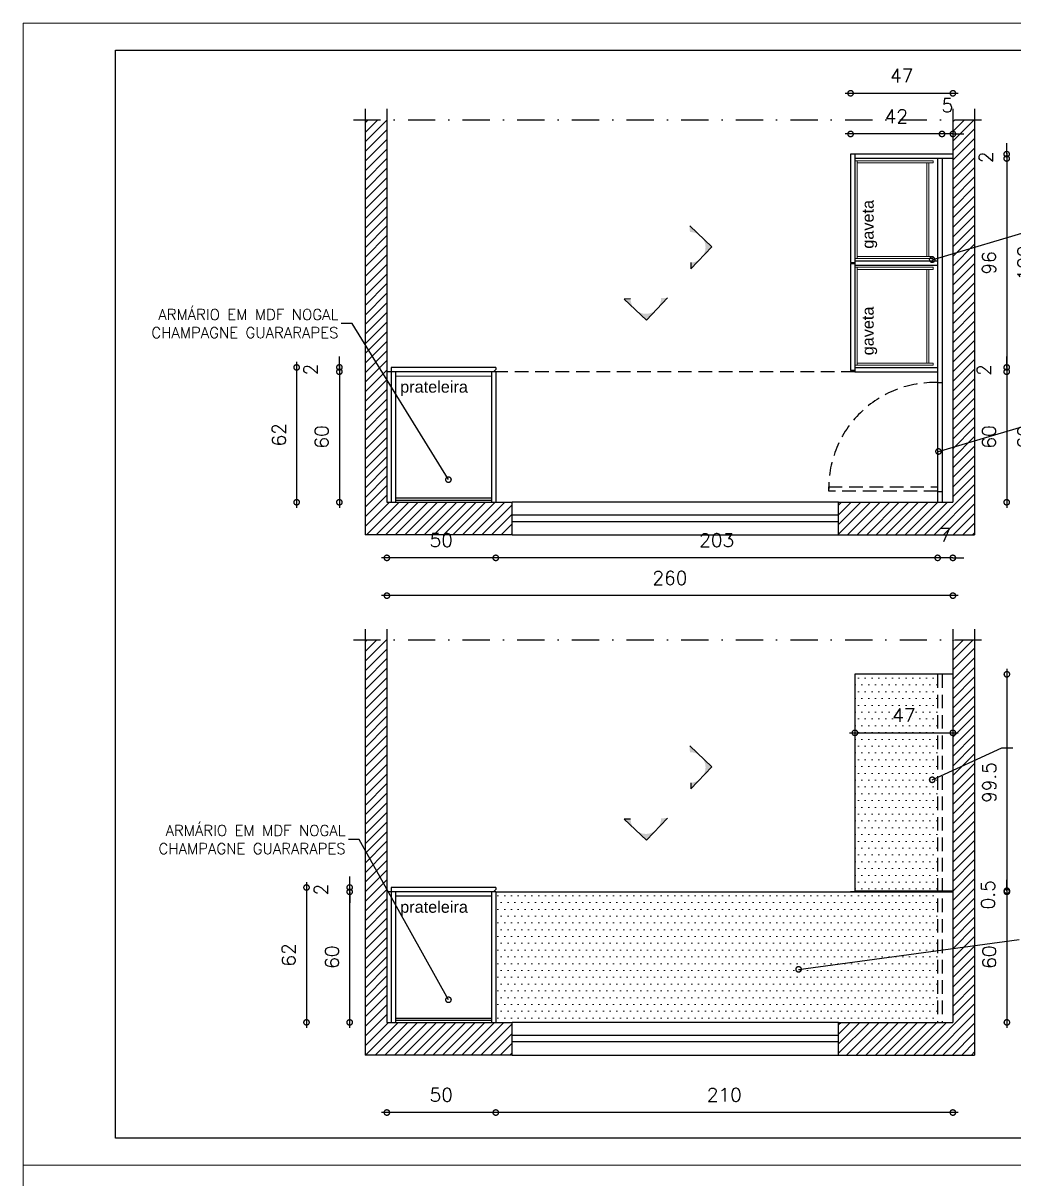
# Model space of a CAD drawing. Extents: x 126968 to 132038, y -1805 to 3860.
# Drawn here: x 129068 to 129523, y 289 to 820 of the extents above; entities that cross this region are included whole.
import ezdxf

# ---------------------------------------------------------------- set-up
doc = ezdxf.new("R2010")
doc.units = 0
doc.header["$MEASUREMENT"] = 0
doc.header["$PDMODE"] = 3
doc.linetypes.add('DASHDOT', pattern=[1, 0.5, -0.25, 0, -0.25])
doc.linetypes.add('HIDDEN', pattern=[0.375, 0.25, -0.125])
doc.layers.get('0').update_dxf_attribs({"linetype": 'CONTINUOUS'})
doc.layers.get('Defpoints').update_dxf_attribs({"linetype": 'CONTINUOUS'})
for name, color, linetype, lineweight in [('COTA', 8, 'CONTINUOUS', 5), ('PENA 02', 2, 'CONTINUOUS', 9), ('PENA 03', 3, 'CONTINUOUS', 15), ('PENA 05', 5, 'CONTINUOUS', 25)]:
    doc.layers.add(name, color=color, linetype=linetype, lineweight=lineweight)
for name, color, linetype in [('PENA02', 2, 'CONTINUOUS'), ('PENA03', 3, 'CONTINUOUS'), ('PENA04', 4, 'CONTINUOUS'), ('PENA06', 6, 'CONTINUOUS')]:
    doc.layers.add(name, color=color, linetype=linetype)
doc.layers.add('PROJEÇÃO', color=1, linetype='HIDDEN', transparency=0.51)
doc.styles.add('Arial', font='arial.ttf', dxfattribs={"height": 0.3125})
doc.styles.get("Standard").update_dxf_attribs({"font": 'romans.shx'})
doc.dimstyles.new('cota 25-5', dxfattribs={"dimscale": 25, "dimtxt": 0.2, "dimasz": 0.2, "dimexe": 0.1, "dimexo": 0.1, "dimgap": 0.05, "dimtad": 1, "dimdec": 1, "dimlfac": 0.2, "dimrnd": 0.2, "dimzin": 12, "dimdsep": 46, "dimtxsty": 'Standard', "dimblk": 'DOTSMALL', "dimcen": 0.5, "dimdle": 0.1, "dimclrd": 1, "dimclre": 1, "dimclrt": 2, "dimadec": 0, "dimazin": 0, "dimtfac": 1, "dimtdec": 1, "dimtix": 1, "dimtmove": 2, "dimatfit": 3, "dimldrblk": 'DOTSMALL', "dimfxl": 1, "dimtvp": 0.5, "dimtolj": 1, "dimtzin": 0, "dimarcsym": 0})
doc.dimstyles.new('COTAS_1_25', dxfattribs={"dimscale": 25, "dimtxt": 0.25, "dimasz": 0.2, "dimexe": 0.1, "dimexo": 0.2, "dimgap": 0.2, "dimtad": 1, "dimdsep": 46, "dimtxsty": 'Standard', "dimblk1": 'DOTSMALL', "dimblk2": 'DOTSMALL', "dimsah": 1, "dimcen": 0.1, "dimdle": 0.1, "dimse1": 1, "dimse2": 1, "dimclrt": 2, "dimadec": 0, "dimazin": 0, "dimtfac": 1, "dimtmove": 2, "dimatfit": 3, "dimldrblk": 'DOTSMALL', "dimfxl": 1, "dimtolj": 1, "dimtzin": 0, "dimarcsym": 0})

# ---------------------------------------------------------------- blocks, each defined once
blk = doc.blocks.new('_DOTSMALL')
at = {"color": 0, "linetype": 'ByBlock', "const_width": 0.5}
blk.add_lwpolyline([(-0.0625, 0, 1), (0.0625, 0, 1)], format="xyb", close=True, dxfattribs=at)
blk = doc.blocks.new('*D108')
at = {"layer": 'COTA', "color": 0, "lineweight": -2, "transparency": 16777216}
for p, q in [((129519.57, 759.56), (129519.57, 764.56)), ((129519.57, 759.56), (129519.57, 757.56)), ((129519.57, 757.56), (129519.57, 752.56))]:
    blk.add_line(p, q, dxfattribs=at)
at = {"layer": 'Defpoints', "color": 0, "transparency": 16777216}
for p in [(129494.85, 759.56), (129494.85, 757.56), (129519.57, 757.56)]:
    blk.add_point(p, dxfattribs=at)
at = {"layer": 'COTA', "color": 0, "lineweight": -2, "transparency": 16777216, "xscale": 5, "yscale": 5, "zscale": 5}
for p, rotation in [((129519.57, 759.56), 270), ((129519.57, 757.56), 90)]:
    blk.add_blockref('_DOTSMALL', p, dxfattribs=dict(at, rotation=rotation))
at = {"layer": 'COTA', "color": 2, "transparency": 16777216, "insert": (129510.04, 758.15), "char_height": 6.25, "attachment_point": 5, "rotation": 90}
blk.add_mtext('\\A1;2', dxfattribs=at)
blk = doc.blocks.new('*D109')
at = {"layer": 'COTA', "color": 0, "lineweight": -2, "transparency": 16777216}
blk.add_line((129519.57, 760.06), (129519.57, 659.06), dxfattribs=at)
at = {"layer": 'Defpoints', "color": 0, "transparency": 16777216}
for p in [(129494.85, 757.56), (129487.85, 661.56), (129519.57, 661.56)]:
    blk.add_point(p, dxfattribs=at)
at = {"layer": 'COTA', "color": 0, "lineweight": -2, "transparency": 16777216, "xscale": 5, "yscale": 5, "zscale": 5}
for p, rotation in [((129519.57, 757.56), 90), ((129519.57, 661.56), 270)]:
    blk.add_blockref('_DOTSMALL', p, dxfattribs=dict(at, rotation=rotation))
at = {"layer": 'COTA', "color": 2, "transparency": 16777216, "insert": (129511.44, 709.56), "char_height": 6.25, "attachment_point": 5, "rotation": 90}
blk.add_mtext('\\A1;96', dxfattribs=at)
blk = doc.blocks.new('*D110')
at = {"layer": 'COTA', "color": 0, "lineweight": -2, "transparency": 16777216}
for p, q in [((129519.57, 661.56), (129519.57, 666.56)), ((129519.57, 661.56), (129519.57, 659.56)), ((129519.57, 659.56), (129519.57, 654.56))]:
    blk.add_line(p, q, dxfattribs=at)
at = {"layer": 'Defpoints', "color": 0, "transparency": 16777216}
for p in [(129487.85, 661.56), (129487.85, 659.56), (129519.57, 659.56)]:
    blk.add_point(p, dxfattribs=at)
at = {"layer": 'COTA', "color": 0, "lineweight": -2, "transparency": 16777216, "xscale": 5, "yscale": 5, "zscale": 5}
for p, rotation in [((129519.57, 661.56), 270), ((129519.57, 659.56), 90)]:
    blk.add_blockref('_DOTSMALL', p, dxfattribs=dict(at, rotation=rotation))
at = {"layer": 'COTA', "color": 2, "transparency": 16777216, "insert": (129509.17, 660.31), "char_height": 6.25, "attachment_point": 5, "rotation": 90}
blk.add_mtext('\\A1;2', dxfattribs=at)
blk = doc.blocks.new('*D111')
at = {"layer": 'COTA', "color": 0, "lineweight": -2, "transparency": 16777216}
blk.add_line((129519.57, 662.06), (129519.57, 597.06), dxfattribs=at)
at = {"layer": 'Defpoints', "color": 0, "transparency": 16777216}
for p in [(129487.85, 659.56), (129489.85, 599.56), (129519.57, 599.56)]:
    blk.add_point(p, dxfattribs=at)
at = {"layer": 'COTA', "color": 0, "lineweight": -2, "transparency": 16777216, "xscale": 5, "yscale": 5, "zscale": 5}
for p, rotation in [((129519.57, 659.56), 90), ((129519.57, 599.56), 270)]:
    blk.add_blockref('_DOTSMALL', p, dxfattribs=dict(at, rotation=rotation))
at = {"layer": 'COTA', "color": 2, "transparency": 16777216, "insert": (129511.44, 629.56), "char_height": 6.25, "attachment_point": 5, "rotation": 90}
blk.add_mtext('\\A1;60', dxfattribs=at)
blk = doc.blocks.new('*D112')
at = {"layer": 'COTA', "color": 0, "lineweight": -2, "transparency": 16777216}
blk.add_line((129535.86, 762.06), (129535.86, 657.06), dxfattribs=at)
at = {"layer": 'Defpoints', "color": 0, "transparency": 16777216}
for p in [(129494.85, 759.56), (129487.85, 659.56), (129535.86, 659.56)]:
    blk.add_point(p, dxfattribs=at)
at = {"layer": 'COTA', "color": 0, "lineweight": -2, "transparency": 16777216, "xscale": 5, "yscale": 5, "zscale": 5}
for p, rotation in [((129535.86, 759.56), 90), ((129535.86, 659.56), 270)]:
    blk.add_blockref('_DOTSMALL', p, dxfattribs=dict(at, rotation=rotation))
at = {"layer": 'COTA', "color": 2, "transparency": 16777216, "insert": (129527.73, 709.56), "char_height": 6.25, "attachment_point": 5, "rotation": 90}
blk.add_mtext('\\A1;100', dxfattribs=at)
blk = doc.blocks.new('*D113')
at = {"layer": 'COTA', "color": 0, "lineweight": -2, "transparency": 16777216}
blk.add_line((129535.86, 662.06), (129535.86, 597.06), dxfattribs=at)
at = {"layer": 'Defpoints', "color": 0, "transparency": 16777216}
for p in [(129487.85, 659.56), (129494.85, 599.56), (129535.86, 599.56)]:
    blk.add_point(p, dxfattribs=at)
at = {"layer": 'COTA', "color": 0, "lineweight": -2, "transparency": 16777216, "xscale": 5, "yscale": 5, "zscale": 5}
for p, rotation in [((129535.86, 659.56), 90), ((129535.86, 599.56), 270)]:
    blk.add_blockref('_DOTSMALL', p, dxfattribs=dict(at, rotation=rotation))
at = {"layer": 'COTA', "color": 2, "transparency": 16777216, "insert": (129527.73, 629.56), "char_height": 6.25, "attachment_point": 5, "rotation": 90}
blk.add_mtext('\\A1;60', dxfattribs=at)
blk = doc.blocks.new('*D114')
at = {"layer": 'COTA', "color": 0, "lineweight": -2, "transparency": 16777216}
for p, q in [((129487.85, 574), (129482.85, 574)), ((129494.85, 574), (129487.85, 574)), ((129494.85, 574), (129499.85, 574))]:
    blk.add_line(p, q, dxfattribs=at)
at = {"layer": 'Defpoints', "color": 0, "transparency": 16777216}
for p in [(129487.85, 599.56), (129494.85, 599.56), (129487.85, 574)]:
    blk.add_point(p, dxfattribs=at)
at = {"layer": 'COTA', "color": 0, "lineweight": -2, "transparency": 16777216, "xscale": 5, "yscale": 5, "zscale": 5}
blk.add_blockref('_DOTSMALL', (129487.85, 574), dxfattribs=at)
at = {"layer": 'COTA', "color": 0, "lineweight": -2, "transparency": 16777216, "xscale": 5, "yscale": 5, "zscale": 5, "rotation": 180}
blk.add_blockref('_DOTSMALL', (129494.85, 574), dxfattribs=at)
at = {"layer": 'COTA', "color": 2, "transparency": 16777216, "insert": (129491.35, 584.56), "char_height": 6.25, "attachment_point": 5}
blk.add_mtext('\\A1;7', dxfattribs=at)
blk = doc.blocks.new('*D115')
at = {"layer": 'COTA', "color": 0, "lineweight": -2, "transparency": 16777216}
blk.add_line((129490.35, 574), (129282.35, 574), dxfattribs=at)
at = {"layer": 'Defpoints', "color": 0, "transparency": 16777216}
for p in [(129284.85, 599.56), (129487.85, 599.56), (129284.85, 574)]:
    blk.add_point(p, dxfattribs=at)
at = {"layer": 'COTA', "color": 0, "lineweight": -2, "transparency": 16777216, "xscale": 5, "yscale": 5, "zscale": 5, "rotation": 180}
blk.add_blockref('_DOTSMALL', (129284.85, 574), dxfattribs=at)
at = {"layer": 'COTA', "color": 0, "lineweight": -2, "transparency": 16777216, "xscale": 5, "yscale": 5, "zscale": 5}
blk.add_blockref('_DOTSMALL', (129487.85, 574), dxfattribs=at)
at = {"layer": 'COTA', "color": 2, "transparency": 16777216, "insert": (129386.35, 582.13), "char_height": 6.25, "attachment_point": 5}
blk.add_mtext('\\A1;203', dxfattribs=at)
blk = doc.blocks.new('*D116')
at = {"layer": 'COTA', "color": 0, "lineweight": -2, "transparency": 16777216}
blk.add_line((129287.35, 574), (129232.35, 574), dxfattribs=at)
at = {"layer": 'Defpoints', "color": 0, "transparency": 16777216}
for p in [(129234.85, 599.56), (129284.85, 599.56), (129234.85, 574)]:
    blk.add_point(p, dxfattribs=at)
at = {"layer": 'COTA', "color": 0, "lineweight": -2, "transparency": 16777216, "xscale": 5, "yscale": 5, "zscale": 5, "rotation": 180}
blk.add_blockref('_DOTSMALL', (129234.85, 574), dxfattribs=at)
at = {"layer": 'COTA', "color": 0, "lineweight": -2, "transparency": 16777216, "xscale": 5, "yscale": 5, "zscale": 5}
blk.add_blockref('_DOTSMALL', (129284.85, 574), dxfattribs=at)
at = {"layer": 'COTA', "color": 2, "transparency": 16777216, "insert": (129259.85, 582.13), "char_height": 6.25, "attachment_point": 5}
blk.add_mtext('\\A1;50', dxfattribs=at)
blk = doc.blocks.new('*D117')
at = {"layer": 'COTA', "color": 0, "lineweight": -2, "transparency": 16777216}
blk.add_line((129497.35, 556.63), (129232.35, 556.63), dxfattribs=at)
at = {"layer": 'Defpoints', "color": 0, "transparency": 16777216}
for p in [(129234.85, 599.56), (129494.85, 599.56), (129234.85, 556.63)]:
    blk.add_point(p, dxfattribs=at)
at = {"layer": 'COTA', "color": 0, "lineweight": -2, "transparency": 16777216, "xscale": 5, "yscale": 5, "zscale": 5, "rotation": 180}
blk.add_blockref('_DOTSMALL', (129234.85, 556.63), dxfattribs=at)
at = {"layer": 'COTA', "color": 0, "lineweight": -2, "transparency": 16777216, "xscale": 5, "yscale": 5, "zscale": 5}
blk.add_blockref('_DOTSMALL', (129494.85, 556.63), dxfattribs=at)
at = {"layer": 'COTA', "color": 2, "transparency": 16777216, "insert": (129364.85, 564.75), "char_height": 6.25, "attachment_point": 5}
blk.add_mtext('\\A1;260', dxfattribs=at)
blk = doc.blocks.new('*D118')
at = {"layer": 'COTA', "color": 0, "lineweight": -2, "transparency": 16777216}
blk.add_line((129519.65, 522.99), (129519.65, 418.49), dxfattribs=at)
at = {"layer": 'Defpoints', "color": 0, "transparency": 16777216}
for p in [(129494.85, 520.49), (129494.85, 420.99), (129519.65, 420.99)]:
    blk.add_point(p, dxfattribs=at)
at = {"layer": 'COTA', "color": 0, "lineweight": -2, "transparency": 16777216, "xscale": 5, "yscale": 5, "zscale": 5}
for p, rotation in [((129519.65, 520.49), 90), ((129519.65, 420.99), 270)]:
    blk.add_blockref('_DOTSMALL', p, dxfattribs=dict(at, rotation=rotation))
at = {"layer": 'COTA', "color": 2, "transparency": 16777216, "insert": (129511.53, 470.74), "char_height": 6.25, "attachment_point": 5, "rotation": 90}
blk.add_mtext('\\A1;99.5', dxfattribs=at)
blk = doc.blocks.new('*D119')
at = {"layer": 'COTA', "color": 0, "lineweight": -2, "transparency": 16777216}
for p, q in [((129519.65, 420.99), (129519.65, 425.99)), ((129519.65, 420.99), (129519.65, 420.49)), ((129519.65, 420.49), (129519.65, 415.49))]:
    blk.add_line(p, q, dxfattribs=at)
at = {"layer": 'Defpoints', "color": 0, "transparency": 16777216}
for p in [(129494.85, 420.99), (129494.85, 420.49), (129519.65, 420.49)]:
    blk.add_point(p, dxfattribs=at)
at = {"layer": 'COTA', "color": 0, "lineweight": -2, "transparency": 16777216, "xscale": 5, "yscale": 5, "zscale": 5}
for p, rotation in [((129519.65, 420.99), 270), ((129519.65, 420.49), 90)]:
    blk.add_blockref('_DOTSMALL', p, dxfattribs=dict(at, rotation=rotation))
at = {"layer": 'COTA', "color": 2, "transparency": 16777216, "insert": (129511.03, 419.14), "char_height": 6.25, "attachment_point": 5, "rotation": 90}
blk.add_mtext('\\A1;0.5', dxfattribs=at)
blk = doc.blocks.new('*D120')
at = {"layer": 'COTA', "color": 0, "lineweight": -2, "transparency": 16777216}
blk.add_line((129519.65, 422.99), (129519.65, 357.99), dxfattribs=at)
at = {"layer": 'Defpoints', "color": 0, "transparency": 16777216}
for p in [(129494.85, 420.49), (129494.85, 360.49), (129519.65, 360.49)]:
    blk.add_point(p, dxfattribs=at)
at = {"layer": 'COTA', "color": 0, "lineweight": -2, "transparency": 16777216, "xscale": 5, "yscale": 5, "zscale": 5}
for p, rotation in [((129519.65, 420.49), 90), ((129519.65, 360.49), 270)]:
    blk.add_blockref('_DOTSMALL', p, dxfattribs=dict(at, rotation=rotation))
at = {"layer": 'COTA', "color": 2, "transparency": 16777216, "insert": (129511.53, 390.49), "char_height": 6.25, "attachment_point": 5, "rotation": 90}
blk.add_mtext('\\A1;60', dxfattribs=at)
blk = doc.blocks.new('*D121')
at = {"layer": 'COTA', "color": 0, "lineweight": -2, "transparency": 16777216}
blk.add_line((129497.35, 319.05), (129282.35, 319.05), dxfattribs=at)
at = {"layer": 'Defpoints', "color": 0, "transparency": 16777216}
for p in [(129284.85, 360.49), (129494.85, 360.49), (129284.85, 319.05)]:
    blk.add_point(p, dxfattribs=at)
at = {"layer": 'COTA', "color": 0, "lineweight": -2, "transparency": 16777216, "xscale": 5, "yscale": 5, "zscale": 5, "rotation": 180}
blk.add_blockref('_DOTSMALL', (129284.85, 319.05), dxfattribs=at)
at = {"layer": 'COTA', "color": 0, "lineweight": -2, "transparency": 16777216, "xscale": 5, "yscale": 5, "zscale": 5}
blk.add_blockref('_DOTSMALL', (129494.85, 319.05), dxfattribs=at)
at = {"layer": 'COTA', "color": 2, "transparency": 16777216, "insert": (129389.85, 327.18), "char_height": 6.25, "attachment_point": 5}
blk.add_mtext('\\A1;210', dxfattribs=at)
blk = doc.blocks.new('*D122')
at = {"layer": 'COTA', "color": 0, "lineweight": -2, "transparency": 16777216}
blk.add_line((129287.35, 319.05), (129232.35, 319.05), dxfattribs=at)
at = {"layer": 'Defpoints', "color": 0, "transparency": 16777216}
for p in [(129234.85, 360.49), (129284.85, 360.49), (129234.85, 319.05)]:
    blk.add_point(p, dxfattribs=at)
at = {"layer": 'COTA', "color": 0, "lineweight": -2, "transparency": 16777216, "xscale": 5, "yscale": 5, "zscale": 5, "rotation": 180}
blk.add_blockref('_DOTSMALL', (129234.85, 319.05), dxfattribs=at)
at = {"layer": 'COTA', "color": 0, "lineweight": -2, "transparency": 16777216, "xscale": 5, "yscale": 5, "zscale": 5}
blk.add_blockref('_DOTSMALL', (129284.85, 319.05), dxfattribs=at)
at = {"layer": 'COTA', "color": 2, "transparency": 16777216, "insert": (129259.85, 327.18), "char_height": 6.25, "attachment_point": 5}
blk.add_mtext('\\A1;50', dxfattribs=at)
blk = doc.blocks.new('*D123')
at = {"layer": 'COTA', "color": 0, "lineweight": -2, "transparency": 16777216}
blk.add_line((129217.75, 357.99), (129217.75, 422.99), dxfattribs=at)
at = {"layer": 'Defpoints', "color": 0, "transparency": 16777216}
for p in [(129217.75, 420.49), (129234.85, 420.49), (129234.85, 360.49)]:
    blk.add_point(p, dxfattribs=at)
at = {"layer": 'COTA', "color": 0, "lineweight": -2, "transparency": 16777216, "xscale": 5, "yscale": 5, "zscale": 5}
for p, rotation in [((129217.75, 420.49), 90), ((129217.75, 360.49), 270)]:
    blk.add_blockref('_DOTSMALL', p, dxfattribs=dict(at, rotation=rotation))
at = {"layer": 'COTA', "color": 2, "transparency": 16777216, "insert": (129209.62, 390.49), "char_height": 6.25, "attachment_point": 5, "rotation": 90}
blk.add_mtext('\\A1;60', dxfattribs=at)
blk = doc.blocks.new('*D124')
at = {"layer": 'COTA', "color": 0, "lineweight": -2, "transparency": 16777216}
for p, q in [((129217.75, 422.49), (129217.75, 427.49)), ((129217.75, 420.49), (129217.75, 422.49)), ((129217.75, 420.49), (129217.75, 415.49))]:
    blk.add_line(p, q, dxfattribs=at)
at = {"layer": 'Defpoints', "color": 0, "transparency": 16777216}
for p in [(129217.75, 422.49), (129234.85, 420.49), (129236.85, 422.49)]:
    blk.add_point(p, dxfattribs=at)
at = {"layer": 'COTA', "color": 0, "lineweight": -2, "transparency": 16777216, "xscale": 5, "yscale": 5, "zscale": 5}
for p, rotation in [((129217.75, 422.49), 270), ((129217.75, 420.49), 90)]:
    blk.add_blockref('_DOTSMALL', p, dxfattribs=dict(at, rotation=rotation))
at = {"layer": 'COTA', "color": 2, "transparency": 16777216, "insert": (129204.62, 421.49), "char_height": 6.25, "attachment_point": 5, "rotation": 90}
blk.add_mtext('\\A1;2', dxfattribs=at)
blk = doc.blocks.new('*D125')
at = {"layer": 'COTA', "color": 0, "lineweight": -2, "transparency": 16777216}
for p, q in [((129213.02, 661.56), (129213.02, 666.56)), ((129213.02, 661.56), (129213.02, 659.56)), ((129213.02, 659.56), (129213.02, 654.56))]:
    blk.add_line(p, q, dxfattribs=at)
at = {"layer": 'Defpoints', "color": 0, "transparency": 16777216}
for p in [(129213.02, 659.56), (129236.85, 661.56), (129236.85, 659.56)]:
    blk.add_point(p, dxfattribs=at)
at = {"layer": 'COTA', "color": 0, "lineweight": -2, "transparency": 16777216, "xscale": 5, "yscale": 5, "zscale": 5}
for p, rotation in [((129213.02, 661.56), 270), ((129213.02, 659.56), 90)]:
    blk.add_blockref('_DOTSMALL', p, dxfattribs=dict(at, rotation=rotation))
at = {"layer": 'COTA', "color": 2, "transparency": 16777216, "insert": (129199.89, 660.56), "char_height": 6.25, "attachment_point": 5, "rotation": 90}
blk.add_mtext('\\A1;2', dxfattribs=at)
blk = doc.blocks.new('*D126')
at = {"layer": 'COTA', "color": 0, "lineweight": -2, "transparency": 16777216}
blk.add_line((129213.02, 662.06), (129213.02, 597.06), dxfattribs=at)
at = {"layer": 'Defpoints', "color": 0, "transparency": 16777216}
for p in [(129236.85, 659.56), (129213.02, 599.56), (129234.85, 599.56)]:
    blk.add_point(p, dxfattribs=at)
at = {"layer": 'COTA', "color": 0, "lineweight": -2, "transparency": 16777216, "xscale": 5, "yscale": 5, "zscale": 5}
for p, rotation in [((129213.02, 659.56), 90), ((129213.02, 599.56), 270)]:
    blk.add_blockref('_DOTSMALL', p, dxfattribs=dict(at, rotation=rotation))
at = {"layer": 'COTA', "color": 2, "transparency": 16777216, "insert": (129204.89, 629.56), "char_height": 6.25, "attachment_point": 5, "rotation": 90}
blk.add_mtext('\\A1;60', dxfattribs=at)
blk = doc.blocks.new('*D127')
at = {"layer": 'COTA', "color": 0, "lineweight": -2, "transparency": 16777216}
blk.add_line((129193.39, 664.06), (129193.39, 597.06), dxfattribs=at)
at = {"layer": 'Defpoints', "color": 0, "transparency": 16777216}
for p in [(129236.85, 661.56), (129193.39, 599.56), (129236.85, 599.56)]:
    blk.add_point(p, dxfattribs=at)
at = {"layer": 'COTA', "color": 0, "lineweight": -2, "transparency": 16777216, "xscale": 5, "yscale": 5, "zscale": 5}
for p, rotation in [((129193.39, 661.56), 90), ((129193.39, 599.56), 270)]:
    blk.add_blockref('_DOTSMALL', p, dxfattribs=dict(at, rotation=rotation))
at = {"layer": 'COTA', "color": 2, "transparency": 16777216, "insert": (129185.27, 630.56), "char_height": 6.25, "attachment_point": 5, "rotation": 90}
blk.add_mtext('\\A1;62', dxfattribs=at)
blk = doc.blocks.new('*D128')
at = {"layer": 'COTA', "color": 0, "lineweight": -2, "transparency": 16777216}
blk.add_line((129197.92, 424.99), (129197.92, 357.99), dxfattribs=at)
at = {"layer": 'Defpoints', "color": 0, "transparency": 16777216}
for p in [(129236.85, 422.49), (129197.92, 360.49), (129236.85, 360.49)]:
    blk.add_point(p, dxfattribs=at)
at = {"layer": 'COTA', "color": 0, "lineweight": -2, "transparency": 16777216, "xscale": 5, "yscale": 5, "zscale": 5}
for p, rotation in [((129197.92, 422.49), 90), ((129197.92, 360.49), 270)]:
    blk.add_blockref('_DOTSMALL', p, dxfattribs=dict(at, rotation=rotation))
at = {"layer": 'COTA', "color": 2, "transparency": 16777216, "insert": (129189.79, 391.49), "char_height": 6.25, "attachment_point": 5, "rotation": 90}
blk.add_mtext('\\A1;62', dxfattribs=at)
blk = doc.blocks.new('*D142')
at = {"layer": 'COTA', "color": 0, "lineweight": -2, "transparency": 16777216}
blk.add_line((129447.35, 493.57), (129497.35, 493.57), dxfattribs=at)
at = {"layer": 'Defpoints', "color": 0, "transparency": 16777216}
for p in [(129449.85, 520.49), (129494.85, 520.49), (129494.85, 493.57)]:
    blk.add_point(p, dxfattribs=at)
at = {"layer": 'COTA', "color": 0, "lineweight": -2, "transparency": 16777216, "xscale": 5, "yscale": 5, "zscale": 5, "rotation": 180}
blk.add_blockref('_DOTSMALL', (129449.85, 493.57), dxfattribs=at)
at = {"layer": 'COTA', "color": 0, "lineweight": -2, "transparency": 16777216, "xscale": 5, "yscale": 5, "zscale": 5}
blk.add_blockref('_DOTSMALL', (129494.85, 493.57), dxfattribs=at)
at = {"layer": 'COTA', "color": 2, "transparency": 16777216, "insert": (129472.35, 501.7), "char_height": 6.25, "attachment_point": 5}
blk.add_mtext('\\A1;47', dxfattribs=at)
blk = doc.blocks.new('*D143')
at = {"layer": 'COTA', "color": 0, "lineweight": -2, "transparency": 16777216}
for p, q in [((129489.85, 768.84), (129484.85, 768.84)), ((129494.85, 768.84), (129489.85, 768.84)), ((129494.85, 768.84), (129499.85, 768.84))]:
    blk.add_line(p, q, dxfattribs=at)
at = {"layer": 'Defpoints', "color": 0, "transparency": 16777216}
for p in [(129489.85, 768.84), (129489.85, 757.56), (129494.85, 757.56)]:
    blk.add_point(p, dxfattribs=at)
at = {"layer": 'COTA', "color": 0, "lineweight": -2, "transparency": 16777216, "xscale": 5, "yscale": 5, "zscale": 5}
blk.add_blockref('_DOTSMALL', (129489.85, 768.84), dxfattribs=at)
at = {"layer": 'COTA', "color": 0, "lineweight": -2, "transparency": 16777216, "xscale": 5, "yscale": 5, "zscale": 5, "rotation": 180}
blk.add_blockref('_DOTSMALL', (129494.85, 768.84), dxfattribs=at)
at = {"layer": 'COTA', "color": 2, "transparency": 16777216, "insert": (129492.35, 781.97), "char_height": 6.25, "attachment_point": 5}
blk.add_mtext('\\A1;5', dxfattribs=at)
blk = doc.blocks.new('*D144')
at = {"layer": 'COTA', "color": 0, "lineweight": -2, "transparency": 16777216}
blk.add_line((129492.35, 768.84), (129445.35, 768.84), dxfattribs=at)
at = {"layer": 'Defpoints', "color": 0, "transparency": 16777216}
for p in [(129447.85, 768.84), (129447.85, 759.56), (129489.85, 757.56)]:
    blk.add_point(p, dxfattribs=at)
at = {"layer": 'COTA', "color": 0, "lineweight": -2, "transparency": 16777216, "xscale": 5, "yscale": 5, "zscale": 5, "rotation": 180}
blk.add_blockref('_DOTSMALL', (129447.85, 768.84), dxfattribs=at)
at = {"layer": 'COTA', "color": 0, "lineweight": -2, "transparency": 16777216, "xscale": 5, "yscale": 5, "zscale": 5}
blk.add_blockref('_DOTSMALL', (129489.85, 768.84), dxfattribs=at)
at = {"layer": 'COTA', "color": 2, "transparency": 16777216, "insert": (129468.85, 776.97), "char_height": 6.25, "attachment_point": 5}
blk.add_mtext('\\A1;42', dxfattribs=at)
blk = doc.blocks.new('*D145')
at = {"layer": 'COTA', "color": 0, "lineweight": -2, "transparency": 16777216}
blk.add_line((129445.35, 787.55), (129497.35, 787.55), dxfattribs=at)
at = {"layer": 'Defpoints', "color": 0, "transparency": 16777216}
for p in [(129494.85, 787.55), (129447.85, 759.56), (129494.85, 759.56)]:
    blk.add_point(p, dxfattribs=at)
at = {"layer": 'COTA', "color": 0, "lineweight": -2, "transparency": 16777216, "xscale": 5, "yscale": 5, "zscale": 5, "rotation": 180}
blk.add_blockref('_DOTSMALL', (129447.85, 787.55), dxfattribs=at)
at = {"layer": 'COTA', "color": 0, "lineweight": -2, "transparency": 16777216, "xscale": 5, "yscale": 5, "zscale": 5}
blk.add_blockref('_DOTSMALL', (129494.85, 787.55), dxfattribs=at)
at = {"layer": 'COTA', "color": 2, "transparency": 16777216, "insert": (129471.35, 795.67), "char_height": 6.25, "attachment_point": 5}
blk.add_mtext('\\A1;47', dxfattribs=at)

msp = doc.modelspace()

# ---------------------------------------------------------------- hatches: boundary and pattern name
h = msp.add_hatch(color=256)
h.paths.add_polyline_path([(129379.311, 711.926, 0.1916668), (129381.225, 716.735, 0.2061781), (129379.035, 721.821), (129384.121, 717.012)])
h.paths.add_polyline_path([(129379.035, 721.821, 0.1989124), (129374.03, 723.733), (129373.949, 726.631)])
h.paths.add_polyline_path([(129374.502, 706.84), (129374.421, 709.738, 0.1989124), (129379.311, 711.926)])
h = msp.add_hatch(color=256)
h.paths.add_polyline_path([(129348.974, 688.103, 0.1916668), (129353.783, 686.189, 0.2061781), (129358.869, 688.38), (129354.06, 683.294)])
h.paths.add_polyline_path([(129358.869, 688.38, 0.1989124), (129360.781, 693.385), (129363.679, 693.466)])
h.paths.add_polyline_path([(129343.888, 692.913), (129346.786, 692.994, 0.1989124), (129348.974, 688.103)])
h = msp.add_hatch(color=256)
h.paths.add_polyline_path([(129379.311, 472.856, 0.1916668), (129381.225, 477.665, 0.2061781), (129379.035, 482.751), (129384.121, 477.942)])
h.paths.add_polyline_path([(129379.035, 482.751, 0.1989124), (129374.03, 484.663), (129373.949, 487.561)])
h.paths.add_polyline_path([(129374.502, 467.77), (129374.421, 470.668, 0.1989124), (129379.311, 472.856)])
h = msp.add_hatch(color=256)
h.paths.add_polyline_path([(129348.974, 449.033, 0.1916668), (129353.783, 447.119, 0.2061781), (129358.869, 449.31), (129354.06, 444.224)])
h.paths.add_polyline_path([(129358.869, 449.31, 0.1989124), (129360.781, 454.315), (129363.679, 454.396)])
h.paths.add_polyline_path([(129343.888, 453.843), (129346.786, 453.924, 0.1989124), (129348.974, 449.033)])
at = {"layer": 'PENA 02', "linetype": 'Continuous'}
h = msp.add_hatch(dxfattribs=at)
h.set_pattern_fill('DOTS', color=256, scale=50)
h.set_pattern_definition([(0, (89948.3493, -5675.0578), (1.5625, 3.125), [0, -3.125])])
h.paths.add_polyline_path([(129487.85, 420.491), (129284.85, 420.491), (129284.85, 360.491), (129292.35, 360.491), (129442.35, 360.491), (129487.85, 360.491)])
h.paths.add_polyline_path([(129487.85, 520.491), (129449.85, 520.491), (129449.85, 420.991), (129487.85, 420.991)])
h.paths.add_polyline_path([(129465.728, 497.009), (129478.972, 497.009), (129478.972, 506.384), (129465.728, 506.384)], flags=24)
at = {"layer": 'PENA06'}
h = msp.add_hatch(dxfattribs=at)
h.set_pattern_fill('ANSI31', color=256, scale=25)
h.set_pattern_definition([(45, (89948.3493, -5675.0578), (-2.2097087, 2.2097087), [])])
h.paths.add_polyline_path([(129504.85, 775.35), (129494.85, 775.35), (129494.85, 599.561), (129442.35, 599.561), (129442.35, 584.561), (129504.85, 584.561)])
h.paths.add_polyline_path([(129292.35, 599.561), (129234.85, 599.561), (129234.85, 775.35), (129224.85, 775.35), (129224.85, 584.561), (129292.35, 584.561)])
h.paths.add_polyline_path([(129234.85, 536.28), (129224.85, 536.28), (129224.85, 345.491), (129292.35, 345.491), (129292.35, 360.491), (129234.85, 360.491)])
h.paths.add_polyline_path([(129504.85, 536.28), (129494.85, 536.28), (129494.85, 360.491), (129442.35, 360.491), (129442.35, 345.491), (129504.85, 345.491)])
h.paths.add_polyline_path([(130034.85, 360.491), (129977.35, 360.491), (129977.35, 536.28), (129967.35, 536.28), (129967.35, 345.491), (130034.85, 345.491)])
h.paths.add_polyline_path([(130247.35, 757.93), (130237.35, 757.93), (130237.35, 582.141), (130184.85, 582.141), (130184.85, 567.141), (130247.35, 567.141)])
h.paths.add_polyline_path([(130247.35, 536.28), (130237.35, 536.28), (130237.35, 360.491), (130184.85, 360.491), (130184.85, 345.491), (130247.35, 345.491)])
h.paths.add_polyline_path([(129977.35, 757.93), (129967.35, 757.93), (129967.35, 567.141), (130034.85, 567.141), (130034.85, 582.141), (129977.35, 582.141)])
h.paths.add_polyline_path([(129487.704, 579.873), (129494.996, 579.873), (129494.996, 589.248), (129487.704, 589.248)], flags=9)
h.paths.add_polyline_path([(129253.228, 577.442), (129266.472, 577.442), (129266.472, 586.817), (129253.228, 586.817)], flags=9)
h.paths.add_polyline_path([(130215.348, 579.995), (130215.348, 587.287), (130205.973, 587.287), (130205.973, 579.995)], flags=24)
h.paths.add_polyline_path([(130211.391, 366.237), (130211.391, 386.795), (130203.299, 386.795), (130203.299, 366.237)], flags=25)

# ---------------------------------------------------------------- linework, layer by layer
at = {"linetype": 'DASHDOT', "ltscale": 25}
for p, q in [((129219.447, 775.35), (129512.369, 775.35)), ((129219.447, 536.28), (129512.369, 536.28))]:
    msp.add_line(p, q, dxfattribs=at)
for p, q in [((129373.949, 726.631), (129384.121, 717.012)), ((129374.502, 706.84), (129384.121, 717.012)), ((129374.421, 709.738), (129374.502, 706.84)), ((129346.786, 692.994), (129343.888, 692.913)), ((129343.888, 692.913), (129354.06, 683.294)), ((129363.679, 693.466), (129354.06, 683.294)), ((129373.949, 487.561), (129384.121, 477.942)), ((129374.502, 467.77), (129384.121, 477.942)), ((129374.421, 470.668), (129374.502, 467.77)), ((129346.786, 453.924), (129343.888, 453.843)), ((129343.888, 453.843), (129354.06, 444.224)), ((129363.679, 454.396), (129354.06, 444.224))]:
    msp.add_line(p, q)
at = {"layer": 'PENA 02', "ltscale": 25}
for p, q in [((129485.85, 756.561), (129449.85, 756.561)), ((129450.85, 756.561), (129450.85, 711.561)), ((129485.85, 755.561), (129450.85, 755.561)), ((129482.85, 755.561), (129482.85, 712.561)), ((129483.85, 755.561), (129483.85, 712.561)), ((129485.85, 756.561), (129485.85, 755.561)), ((129450.85, 712.561), (129485.85, 712.561)), ((129485.85, 712.561), (129485.85, 711.561)), ((129449.85, 711.561), (129485.85, 711.561)), ((129449.85, 707.561), (129485.85, 707.561)), ((129450.85, 707.561), (129450.85, 662.561)), ((129485.85, 707.561), (129485.85, 706.561)), ((129450.85, 706.561), (129485.85, 706.561)), ((129482.85, 706.561), (129482.85, 663.561)), ((129483.85, 706.561), (129483.85, 663.561)), ((129449.85, 662.561), (129485.85, 662.561)), ((129450.85, 663.561), (129485.85, 663.561)), ((129485.85, 663.561), (129485.85, 662.561)), ((129282.85, 657.561), (129238.85, 657.561))]:
    msp.add_line(p, q, dxfattribs=at)
at = {"layer": 'PENA 03'}
for points in [[(129067.743, 294.797), (129810.243, 294.797), (129810.243, 819.797), (129067.743, 819.797)], [(129067.743, -230.203), (129810.243, -230.203), (129810.243, 294.797), (129067.743, 294.797)]]:
    msp.add_lwpolyline(points, close=True, dxfattribs=at)
at = {"layer": 'PENA 05'}
msp.add_line((129110.243, 807.297), (129770.037, 807.297), dxfattribs=at)
msp.add_lwpolyline([(129110.243, 807.297), (129797.743, 807.297), (129797.743, 307.297), (129110.243, 307.297)], close=True, dxfattribs=at)
at = {"layer": 'PENA02', "linetype": 'Continuous'}
for p, q in [((129442.35, 599.561), (129292.35, 599.561)), ((129292.35, 584.561), (129442.35, 584.561)), ((129442.35, 360.491), (129292.35, 360.491)), ((129292.35, 345.491), (129442.35, 345.491))]:
    msp.add_line(p, q, dxfattribs=at)
at = {"layer": 'PENA03', "linetype": 'Continuous'}
for p, q in [((129494.85, 759.561), (129447.85, 759.561)), ((129447.85, 759.561), (129447.85, 709.811)), ((129449.85, 759.561), (129449.85, 659.561)), ((129494.85, 757.561), (129449.85, 757.561)), ((129487.85, 757.561), (129487.85, 599.561)), ((129489.85, 757.561), (129489.85, 599.561)), ((129447.85, 709.811), (129449.85, 709.811)), ((129447.85, 709.311), (129449.85, 709.311)), ((129447.85, 709.311), (129447.85, 660.061)), ((129449.85, 710.561), (129487.85, 710.561)), ((129449.85, 708.561), (129487.85, 708.561)), ((129284.85, 659.561), (129234.85, 659.561)), ((129284.85, 661.561), (129236.85, 661.561)), ((129236.85, 661.561), (129236.85, 599.561)), ((129238.85, 659.561), (129238.85, 599.561)), ((129282.85, 659.561), (129282.85, 599.561)), ((129284.85, 660.561), (129283.85, 659.561)), ((129284.85, 661.561), (129284.85, 660.561)), ((129284.85, 659.561), (129284.85, 599.561)), ((129449.85, 660.061), (129447.85, 660.061)), ((129449.85, 661.561), (129487.85, 661.561)), ((129449.85, 659.561), (129487.85, 659.561)), ((129487.85, 654.561), (129489.85, 654.561)), ((129238.85, 601.561), (129282.85, 601.561)), ((129238.85, 600.561), (129282.85, 600.561)), ((129487.85, 604.561), (129489.85, 604.561)), ((129442.35, 593.561), (129292.35, 593.561)), ((129442.35, 590.561), (129292.35, 590.561)), ((129494.85, 520.491), (129449.85, 520.491)), ((129449.85, 520.491), (129449.85, 420.491)), ((129284.85, 420.491), (129494.85, 420.491)), ((129449.85, 420.491), (129447.85, 420.491)), ((129449.85, 420.991), (129494.85, 420.991)), ((129282.85, 418.491), (129238.85, 418.491)), ((129442.35, 354.491), (129292.35, 354.491)), ((129442.35, 351.491), (129292.35, 351.491))]:
    msp.add_line(p, q, dxfattribs=at)
at = {"layer": 'PENA04'}
for p, q in [((129284.85, 420.491), (129234.85, 420.491)), ((129236.85, 422.491), (129236.85, 360.491)), ((129284.85, 422.491), (129236.85, 422.491)), ((129238.85, 420.491), (129238.85, 360.491)), ((129282.85, 420.491), (129282.85, 360.491)), ((129284.85, 421.491), (129283.85, 420.491)), ((129284.85, 422.491), (129284.85, 421.491)), ((129284.85, 420.491), (129284.85, 360.491)), ((129238.85, 362.491), (129282.85, 362.491)), ((129238.85, 361.491), (129282.85, 361.491))]:
    msp.add_line(p, q, dxfattribs=at)
at = {"layer": 'PENA06'}
for p, q in [((129224.85, 780.36), (129224.85, 584.561)), ((129234.85, 780.36), (129234.85, 599.561)), ((129494.85, 780.36), (129494.85, 599.561)), ((129504.85, 780.36), (129504.85, 584.561)), ((129234.85, 599.561), (129292.35, 599.561)), ((129442.35, 599.561), (129494.85, 599.561)), ((129292.35, 584.561), (129224.85, 584.561)), ((129442.35, 584.561), (129504.85, 584.561)), ((129224.85, 541.29), (129224.85, 345.491)), ((129234.85, 541.29), (129234.85, 360.491)), ((129494.85, 541.29), (129494.85, 360.491)), ((129504.85, 541.29), (129504.85, 345.491)), ((129234.85, 360.491), (129292.35, 360.491)), ((129442.35, 360.491), (129494.85, 360.491)), ((129292.35, 345.491), (129224.85, 345.491)), ((129442.35, 345.491), (129504.85, 345.491))]:
    msp.add_line(p, q, dxfattribs=at)
at = {"layer": 'PENA06', "linetype": 'Continuous'}
for p, q in [((129292.35, 584.561), (129292.35, 599.561)), ((129442.35, 584.561), (129442.35, 599.561)), ((129292.35, 345.491), (129292.35, 360.491)), ((129442.35, 345.491), (129442.35, 360.491))]:
    msp.add_line(p, q, dxfattribs=at)
at = {"layer": 'PROJEÇÃO', "ltscale": 25}
for p, q in [((129449.85, 659.561), (129284.85, 659.561)), ((129487.85, 520.491), (129487.85, 360.491)), ((129489.85, 520.491), (129489.85, 360.491))]:
    msp.add_line(p, q, dxfattribs=at)
msp.add_lwpolyline([(129487.814, 606.596), (129487.814, 604.596), (129437.814, 604.596), (129437.814, 606.596)], close=True, dxfattribs=at)
msp.add_arc((129486.3, 606.096), 48.488, 88.20971, 180.59084, dxfattribs=at)

# ---------------------------------------------------------------- texts
at = {"color": 2, "ltscale": 2, "char_height": 5, "attachment_point": 6}
for insert in [(129212.571, 681.667), (129215.887, 444.533)]:
    msp.add_mtext('ARMÁRIO EM MDF NOGAL\\PCHAMPAGNE GUARARAPES', dxfattribs=dict(at, insert=insert))
at = {"layer": 'PENA02', "color": 2, "style": 'Arial'}
for p in [(129458.47, 716.108), (129458.47, 667.108)]:
    msp.add_text('gaveta', height=5.3438, rotation=90, dxfattribs=at).set_placement(p)
for p in [(129240.945, 649.941), (129240.945, 410.871)]:
    msp.add_text('prateleira', height=5.3438, dxfattribs=at).set_placement(p)

# ---------------------------------------------------------------- dimensions: what is measured, and where the dimension line sits
at = {"layer": 'COTA'}
for base, p1, p2, picture, middle in [((129494.85, 787.546), (129447.85, 759.561), (129494.85, 759.561), '*D145', (129471.35, 795.671)), ((129489.85, 768.842), (129494.85, 757.561), (129489.85, 757.561), '*D143', (129492.35, 781.967)), ((129234.85, 574.005), (129284.85, 599.561), (129234.85, 599.561), '*D116', (129259.85, 582.13)), ((129234.85, 556.628), (129494.85, 599.561), (129234.85, 599.561), '*D117', (129364.85, 564.753)), ((129284.85, 574.005), (129487.85, 599.561), (129284.85, 599.561), '*D115', (129386.35, 582.13)), ((129234.85, 319.05), (129284.85, 360.491), (129234.85, 360.491), '*D122', (129259.85, 327.175)), ((129284.85, 319.05), (129494.85, 360.491), (129284.85, 360.491), '*D121', (129389.85, 327.175))]:
    dim = msp.add_linear_dim(base=base, p1=p1, p2=p2, dimstyle='COTAS_1_25', dxfattribs=at)
    dim.commit()
    dim.dimension.update_dxf_attribs({"geometry": picture, "text_midpoint": middle})
for base, p1, p2, text, picture, middle in [((129447.85, 768.842), (129489.85, 757.561), (129447.85, 759.561), '42', '*D144', (129468.85, 776.967)), ((129494.85, 493.571), (129449.85, 520.491), (129494.85, 520.491), '47', '*D142', (129472.35, 501.696))]:
    dim = msp.add_linear_dim(base=base, p1=p1, p2=p2, text=text, dimstyle='COTAS_1_25', dxfattribs=at)
    dim.commit()
    dim.dimension.update_dxf_attribs({"geometry": picture, "text_midpoint": middle})
for base, p1, p2, picture, middle in [((129535.858, 659.561), (129494.85, 759.561), (129487.85, 659.561), '*D112', (129527.733, 709.561)), ((129519.566, 661.561), (129494.85, 757.561), (129487.85, 661.561), '*D109', (129511.441, 709.561)), ((129213.018, 659.561), (129236.85, 661.561), (129236.85, 659.561), '*D125', (129199.893, 660.561)), ((129193.391, 599.561), (129236.85, 661.561), (129236.85, 599.561), '*D127', (129185.266, 630.561)), ((129213.018, 599.561), (129236.85, 659.561), (129234.85, 599.561), '*D126', (129204.893, 629.561)), ((129519.566, 599.561), (129487.85, 659.561), (129489.85, 599.561), '*D111', (129511.441, 629.561)), ((129535.858, 599.561), (129487.85, 659.561), (129494.85, 599.561), '*D113', (129527.733, 629.561)), ((129519.652, 420.991), (129494.85, 520.491), (129494.85, 420.991), '*D118', (129511.527, 470.741)), ((129217.748, 422.491), (129234.85, 420.491), (129236.85, 422.491), '*D124', (129204.623, 421.491)), ((129197.92, 360.491), (129236.85, 422.491), (129236.85, 360.491), '*D128', (129189.795, 391.491)), ((129217.748, 420.491), (129234.85, 360.491), (129234.85, 420.491), '*D123', (129209.623, 390.491)), ((129519.652, 360.491), (129494.85, 420.491), (129494.85, 360.491), '*D120', (129511.527, 390.491))]:
    dim = msp.add_linear_dim(base=base, p1=p1, p2=p2, angle=90, dimstyle='COTAS_1_25', dxfattribs=at)
    dim.commit()
    dim.dimension.update_dxf_attribs({"geometry": picture, "text_midpoint": middle})
for base, p1, p2, picture, middle in [((129519.566, 757.561), (129494.85, 759.561), (129494.85, 757.561), '*D108', (129510.044, 758.153)), ((129519.566, 659.561), (129487.85, 661.561), (129487.85, 659.561), '*D110', (129509.166, 660.306)), ((129519.652, 420.491), (129494.85, 420.991), (129494.85, 420.491), '*D119', (129511.03, 419.135))]:
    dim = msp.add_linear_dim(base=base, p1=p1, p2=p2, angle=90, dimstyle='COTAS_1_25', dxfattribs=at)
    dim.commit()
    dim.dimension.update_dxf_attribs({"geometry": picture, "text_midpoint": middle, "dimtype": 160})
dim = msp.add_linear_dim(base=(129487.85, 574.005), p1=(129494.85, 599.561), p2=(129487.85, 599.561), dimstyle='COTAS_1_25', dxfattribs=at)
dim.commit()
dim.dimension.update_dxf_attribs({"geometry": '*D114', "text_midpoint": (129491.35, 584.561), "dimtype": 160})

# ---------------------------------------------------------------- leaders
at = {"ltscale": 2, "annotation_type": 0, "has_hookline": 1}
for points, hookline_direction, text_width in [([(129485.345, 711.061), (129534.803, 725.727), (129539.803, 725.727)], 0, 113.81), ([(129263.123, 609.95), (129218.821, 681.667), (129213.821, 681.667)], 1, 95.238), ([(129488.238, 622.908), (129537.696, 637.575), (129542.696, 637.575)], 0, 113.81), ([(129485.345, 471.991), (129517.407, 486.657), (129522.407, 486.657)], 0, 113.81), ([(129263.123, 370.88), (129222.137, 444.533), (129217.137, 444.533)], 1, 95.238), ([(129423.962, 384.862), (129525.3, 398.505)], 0, 93.333)]:
    msp.add_leader(points, dimstyle='cota 25-5', override={"dimgap": 0.05, "dimtad": 0}, dxfattribs=dict(at, hookline_direction=hookline_direction, text_width=text_width))

doc.saveas('drawing.dxf')
